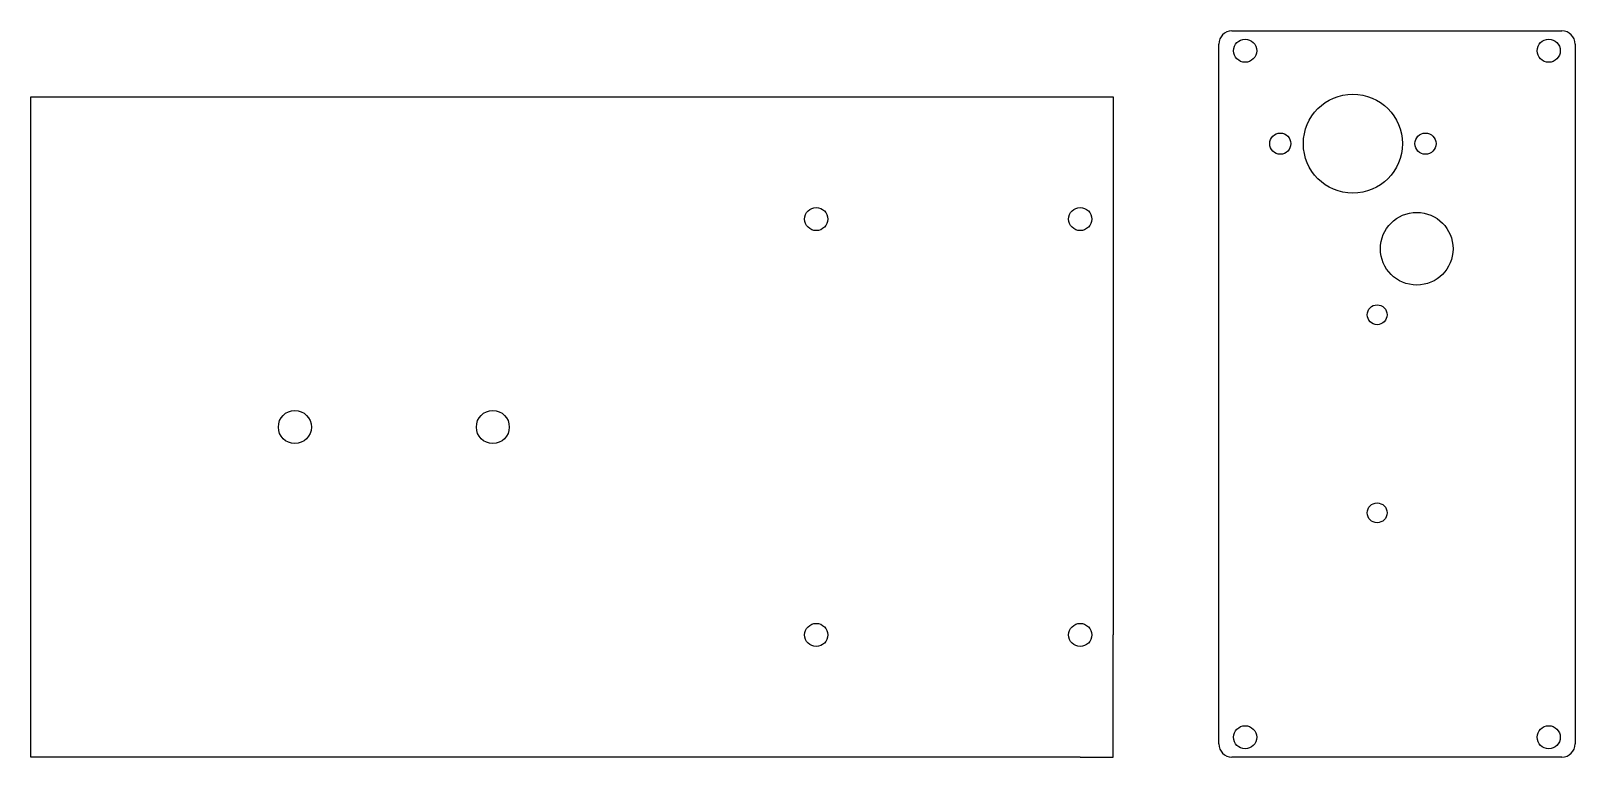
# Model space of a CAD drawing. Extents: x 0 to 234, y 0 to 110.
import ezdxf

# ---------------------------------------------------------------- set-up
doc = ezdxf.new("R2010")
doc.units = 0
doc.layers.get('0').update_dxf_attribs({"color": 253, "linetype": 'CONTINUOUS'})

msp = doc.modelspace()

# ---------------------------------------------------------------- linework, layer by layer
for p, q in [((182, 110), (232, 110)), ((180, 2), (180, 108)), ((234, 108), (234, 2)), ((0, 0), (0, 100)), ((0, 100), (159, 100)), ((159, 100), (164, 100)), ((164, 100), (164, 81.5)), ((164, 81.5), (164, 18.5)), ((164, 0), (164, 18.5)), ((159, 0), (0, 0)), ((159, 0), (164, 0)), ((232, 0), (182, 0))]:
    msp.add_line(p, q)
for centre, radius in [((184, 107), 1.75), ((230, 107), 1.75), ((200.32, 92.92), 7.5), ((189.32, 92.92), 1.6), ((211.32, 92.92), 1.6), ((119, 81.5), 1.75), ((159, 81.5), 1.75), ((210, 77), 5.5), ((204, 67), 1.5), ((40, 50), 2.5), ((70, 50), 2.5), ((204, 37), 1.5), ((119, 18.5), 1.75), ((159, 18.5), 1.75), ((184, 3), 1.75), ((230, 3), 1.75)]:
    msp.add_circle(centre, radius)
for centre, start, end in [((182, 108), 90, 180), ((232, 108), 0, 90), ((182, 2), 180, 270), ((232, 2), 270, 0)]:
    msp.add_arc(centre, 2, start, end)

doc.saveas('drawing.dxf')
